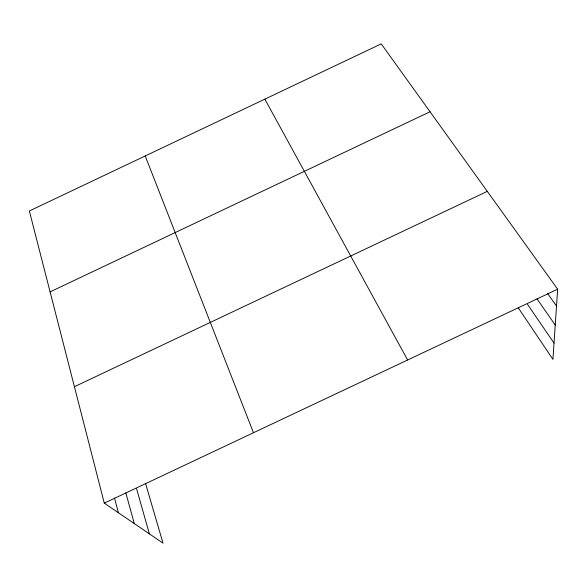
<?xml version="1.0" encoding="UTF-8"?>
<svg xmlns="http://www.w3.org/2000/svg" width="587" height="587" viewBox="0 0 587 587"><rect width="100%" height="100%" fill="white"/><g stroke="black" fill="none" stroke-linecap="round" stroke-linejoin="round"><path stroke-width="0.88" d="M145.605 483.651L162.995 543.129L104.281 503.14L29.35 210.982L381.234 43.871L557.65 289.2L552.925 359.376L518.27 307.801M50.093 291.878L430.044 111.75M74.417 386.701L487.298 191.369M104.281 503.14L557.65 289.2M547.634 293.515L556.513 306.069M537.024 298.842L555.236 325.066M527.508 304.286L554.018 343.138M264.854 99.137L407.613 360M145.216 155.959L253.474 432.736M136.58 488.758L149.399 533.869M125.838 492.875L134.276 523.575M114.458 497.923L118.391 512.745"/></g></svg>
